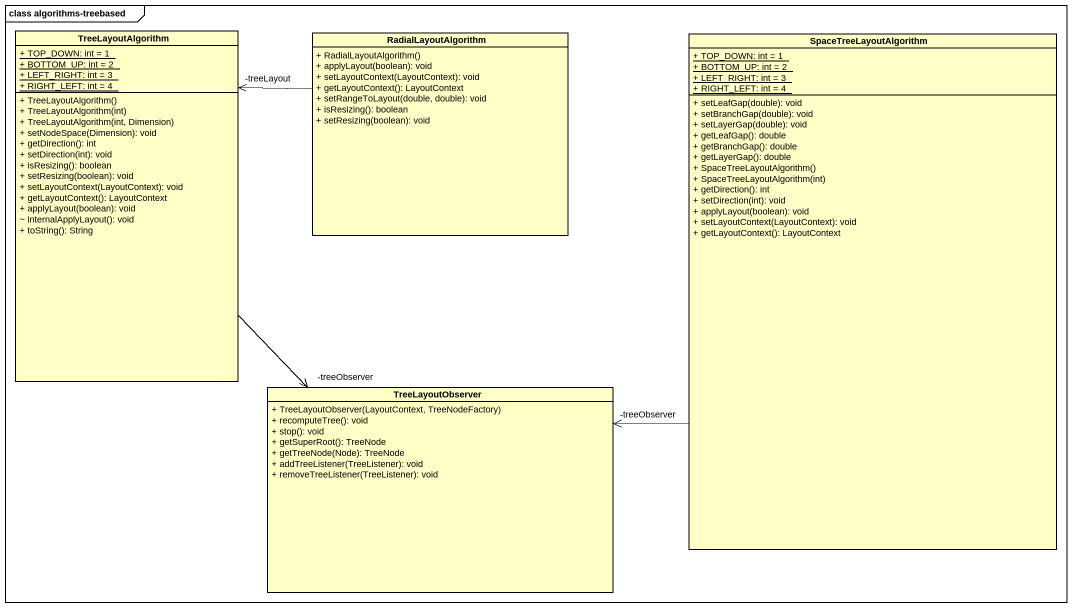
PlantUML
@startuml
mainframe class algorithms-treebased
hide circle
hide empty members
skinparam classAttributeIconSize 0
class TreeLayoutAlgorithm #FFFFC8 {
  {static} + TOP_DOWN: int = 1
  {static} + BOTTOM_UP: int = 2
  {static} + LEFT_RIGHT: int = 3
  {static} + RIGHT_LEFT: int = 4
  + TreeLayoutAlgorithm()
  + TreeLayoutAlgorithm(int)
  + TreeLayoutAlgorithm(int, Dimension)
  + setNodeSpace(Dimension): void
  + getDirection(): int
  + setDirection(int): void
  + isResizing(): boolean
  + setResizing(boolean): void
  + setLayoutContext(LayoutContext): void
  + getLayoutContext(): LayoutContext
  + applyLayout(boolean): void
  ~ internalApplyLayout(): void
  + toString(): String
}
class RadialLayoutAlgorithm #FFFFC8 {
  + RadialLayoutAlgorithm()
  + applyLayout(boolean): void
  + setLayoutContext(LayoutContext): void
  + getLayoutContext(): LayoutContext
  + setRangeToLayout(double, double): void
  + isResizing(): boolean
  + setResizing(boolean): void
}
class SpaceTreeLayoutAlgorithm #FFFFC8 {
  {static} + TOP_DOWN: int = 1
  {static} + BOTTOM_UP: int = 2
  {static} + LEFT_RIGHT: int = 3
  {static} + RIGHT_LEFT: int = 4
  + setLeafGap(double): void
  + setBranchGap(double): void
  + setLayerGap(double): void
  + getLeafGap(): double
  + getBranchGap(): double
  + getLayerGap(): double
  + SpaceTreeLayoutAlgorithm()
  + SpaceTreeLayoutAlgorithm(int)
  + getDirection(): int
  + setDirection(int): void
  + applyLayout(boolean): void
  + setLayoutContext(LayoutContext): void
  + getLayoutContext(): LayoutContext
}
class TreeLayoutObserver #FFFFC8 {
  + TreeLayoutObserver(LayoutContext, TreeNodeFactory)
  + recomputeTree(): void
  + stop(): void
  + getSuperRoot(): TreeNode
  + getTreeNode(Node): TreeNode
  + addTreeListener(TreeListener): void
  + removeTreeListener(TreeListener): void
}
TreeLayoutAlgorithm --> "-treeObserver" TreeLayoutObserver
RadialLayoutAlgorithm -left-> "-treeLayout" TreeLayoutAlgorithm
SpaceTreeLayoutAlgorithm -left-> "-treeObserver" TreeLayoutObserver
@enduml
